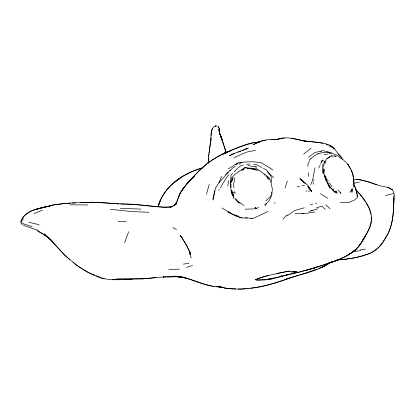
<?xml version="1.0" encoding="UTF-8"?>
<svg xmlns="http://www.w3.org/2000/svg" width="415" height="415" viewBox="0 0 415 415"><rect width="100%" height="100%" fill="white"/><g stroke="black" fill="none" stroke-linecap="round" stroke-linejoin="round"><path stroke-width="0.62" d="M219.431 134.004L219.405 129.148M230.984 187.44L231.015 184.136M208.128 163.339L208.678 155.329L210.887 139.756L210.628 141.868C211.754 136.898 209.269 127.509 215.93 125.942L215.312 126.041L216.744 125.911M208.19 163.079L208.512 158.115M336.913 260.158L340.705 259.525L339.434 259.717C355.935 258.213 376.472 255.905 384.762 239.237C393.399 226.974 393.622 211.79 393.918 197.431M393.757 201.825L393.887 198.339M324.572 162.753L324.634 161.445L324.437 162.535M233.194 194.505L234.091 198.858L230.948 190.127L230.532 183.269L230.948 175.151L232.737 173.278M322.424 173.029L322.901 164.044M218.861 129.853L218.918 128.961L219.675 133.521L219.54 133.018L221.242 137.334L220.614 135.44M272.095 192.327L272.333 188.555L271.13 183.933M352.122 189.769L351.951 192.28L352.351 188.452M371.14 221.091C370.31 228.618 365.916 235.025 362.01 241.302M371.218 219.976L371.233 217.123M211.007 137.536L210.545 143.144M334.646 191.46L333.473 191.133L333.567 189.935L332.996 188.784M323.467 169.885L323.368 171.151L325.526 179.436L329.064 185.209M323.669 167.349L323.975 163.552L324.649 162.504M211.074 135.342L211.598 130.839L212.781 128.396M394.006 197.182L394.25 194.863L393.949 193.001M209.082 153.213L209.342 151.019M324.411 168.91L324.26 170.16L324.717 172.043M325.018 163.894L325.168 162.638L325.9 161.658M353.253 187.087L353.647 183.85M209.476 149.94L210.747 141.022M313.325 184.172L313.553 182.361M313.782 180.551L313.932 179.342M208.667 156.491L208.947 154.307M227.747 186.091L228.67 180.567M234.781 177.745L233.526 185.132L234.013 187.653M314.912 167.836L312.438 180.956L310.835 184.561M213.077 200.118L215.385 188.145L218.954 182.725L225.62 175.197M157.996 207.033C163.287 186.252 183.326 173.091 202.992 167.769M230.532 183.269L231.886 177.485L235.845 173.6L244.845 167.67L256.543 168.672L263.924 173.724L269.46 178.118L271.343 183.425L271.187 176.702L266.721 170.166L263.369 168.366M212.786 199.304L214.918 190.729M206.457 194.241L209.243 184.385M158.131 206.67L160.19 200.715L163.194 195.055M353.373 184.758L353.948 182.922L353.352 178.434M271.612 195.2C270.487 198.998 268.09 202.79 264.588 204.803M284.918 188.026L287.413 181.059M231.331 182.533L233.028 177.828L231.954 180.681M124.666 242.552L128.655 231.72M259.494 141.992C245.898 142.475 233.744 149.903 221.33 154.696L230.33 150.972C217.797 155.314 206.535 162.924 197.4 172.49L185.993 184.914L194.479 175.867C189.878 180.618 185.199 185.344 181.48 190.838C178.211 195.382 178.185 201.757 174.072 205.71L175.669 204.087L173.932 205.819M178.45 197.348L179.156 195.595M218.954 182.725L221.667 176.406M32.09 226.626L23.785 223.944L20.75 222.025L21.45 220.458M21.912 219.416C26.965 208.849 42.029 208.558 51.683 205.378L49.25 206.006M318.87 167.852L320.198 165.014M320.733 163.884L322.331 160.481M350.95 190.864L351.925 188.83M325.874 160.232L326.647 158.644L331.684 155.916L336.264 156.102M21.041 220.453C27.063 208.652 43.326 207.702 54.656 204.72C75.919 201.638 97.53 201.69 118.872 204.014M265.356 205.555L266.503 203.526M274.476 203.35L275.046 202.344M309.517 161.316L307.914 163.992L308.065 166.498M310.804 159.178L311.447 158.105L316.754 154.209L318.601 153.747M323.866 162.467L324.509 161.419M267.213 279.171C285.987 275.762 304.569 271.073 322.751 265.226C336.56 260.257 353.533 256.055 361.356 242.36M163.448 194.64C172.132 181.163 186.729 172.578 201.861 168.137M360.23 244.067L359.572 245.125L360.246 244.046M362.549 240.352L363.54 238.765M364.204 237.707L366.85 233.463M361.263 242.427L362.279 240.814M362.954 239.735L363.971 238.117M325.324 161.451L326.003 160.403M181.895 190.713C178.17 195.117 178.248 201.794 174.025 205.767L176.302 203.532M180.639 192.674L179.939 193.732C186.999 182.102 197.073 172.588 207.189 163.614C220.884 153.317 237.359 147.092 253.773 142.708M181.334 191.616L184.82 186.314L182.221 190.21M218.591 190.252L219.296 189.261M220.349 187.772L226.362 177.791L228.722 174.731M181.48 190.838L184.789 186.387M328.83 157.736L329.567 156.756L327.637 158.489M309.118 160.429L310.622 158.54M20.75 222.025L23.432 218.902M225.226 174.891L230.242 170.176M282.988 219.094L286.869 214.965M349.866 192.285L351.08 190.999M234.076 171.877L237.204 168.604L241.006 165.554L243.444 164.957M226.497 174.295L228.25 172.495M230.003 170.69L232.633 167.987L235.331 166.41M358.057 246.826L359.39 245.54M337.867 260.049L329.183 263.032C338.49 260.397 347.231 256.045 355.095 250.432C361.553 244.596 365.216 236.368 369.205 228.79C376.218 214.451 365.817 199.589 355.847 189.888M235.398 164.957L237.624 162.924M265.693 200.839L269.838 197.338L271.913 193.836L271.794 192.581M303.671 154.136L311.094 148.145M176.852 180.509L174.57 182.226L179.934 178.191L178.222 179.477M308.553 157.207L314.829 152.538L322.875 150.583L331.834 152.86M286.869 216.033L294.676 210.504L304.325 207.785M352.745 251.822L356.283 249.322L353.653 251.101M351.37 252.994L355.095 250.432M177.06 180.12L182.683 176.24M352.076 252.164L347.339 255.36L352.242 252.18M320.862 161.995L322.305 161.056M329.987 262.565L325.158 265.642L322.419 266.866M218.306 286.589C241.841 292.585 267.021 286.915 289.099 278.076L286.298 279.098C301.415 273.957 317.911 271.363 331.232 262.052L328.561 263.577L332.114 261.559M228.343 168.806L238.48 162.644L246.801 161.855L253.99 161.798L261.517 162.851L273.044 169.994M293.602 273.153L296.279 271.545M239.113 164.2L240.192 163.572M241.546 170.062L243.921 169.144M321.277 267.753L326.117 265.299M329.448 262.768L327.829 263.582L330.148 262.446M285.992 271.659C275.871 274.045 265.226 275.503 255.739 279.788C266.508 281.147 277.765 277.692 288.057 274.502L285.318 275.384L290.64 273.801L298.069 272.281L295.314 271.555L286.583 271.55M234.584 153.317L229.485 155.703L234.584 153.317L248.258 148.051L245.498 149.286M267.981 211.505L253.337 218.321L241.4 217.839L231.451 213.761L221.942 207.957M256.812 143.061L253.3 144.679C259.915 140.597 267.701 138.781 275.425 139.72M245.55 149.26L247.288 148.477M318.585 268.583L321.324 267.353M176.94 203.858L170.752 207.147L170.119 207.215L172.91 206.182L170.752 207.147L164.905 207.355L140.4 204.969L101.67 202.8M233.972 157.586L246.785 152.072L255.552 150.292M256.797 142.968L261.341 141.027L265.979 140.301M311.297 210.919L312.454 210.447M33.895 213.611L42.392 210.156M257.746 207.5L258.778 207.095M242.687 150.448L244.394 149.784M316.64 267.037L313.667 268.183L319.083 266.134M237.961 152.191L240.954 151.112M236.975 164.226L238.122 163.816M239.839 163.199L242.132 162.374M306.042 191.299L307.147 190.916M335.17 260.962L315.644 267.623L297.524 272.551M302.826 273.967L316.764 269.205M215.229 126.399L215.914 126.17M316.318 207.874L321.884 206.141L325.204 209.31M309.206 211.448L317.817 208.812M186.351 267.41L192.482 265.564M304.843 270.813L315.644 267.623M299.262 275.015C283.263 280.084 267.566 286.334 250.707 288.041M300.45 274.668L302.229 274.144M268.349 275.415L259.588 277.962L255.308 279.653L256.678 280.172M47.741 206.328L35.872 209.435L43.17 207.562M48.991 206.001L52.736 205.02L64.699 203.552L70.451 203.251M44.384 207.251L46.21 206.784M385.385 195.527L393.503 193.603M310.41 204.673L312.739 204.087M315.649 203.36L316.811 203.07M246.484 164.21L249.623 164.091M317.755 153.815L323.83 152.336M353.336 183.492L359.385 182.071M276.489 139.611L281.209 138.532M297.192 186.864L299.609 186.319M302.027 185.78L304.506 185.681M355.027 251.672L360.677 250.416M336.524 260.2L337.675 259.951C349.139 259.448 360.298 256.761 371.072 252.911C377.935 249.524 382.48 243.174 386.173 236.69C393.908 224.448 393.394 209.648 394.068 195.74M276.836 273.418L290.106 271.005M172.09 206.649C155.039 208.47 137.858 203.153 120.666 204.056M274.995 139.606L278.066 139.295M243.901 169.849L242.002 170.197L244.845 167.67L252.688 169.092M248.964 168.91L250.862 168.563L256.429 170.197M254.919 142.506L256.065 142.304M334.749 156.294L335.958 156.087M323.975 154.629L327.637 154.038M328.856 153.841L331.912 153.343L337.39 155.469L341.317 158.867M314.741 212.018L304.983 213.575L295.029 213.424M360.376 249.882L365.397 249.078M268.645 279.321L273.584 278.543M183.311 264.137L189.007 263.255M258.504 142.381L257.29 142.563L259.043 142.335M281.842 138.439L284.374 138.076M250.961 218.534L252.175 218.363M321.729 160.387L323.747 160.117M275.612 139.679L278.641 139.284L276.525 139.565C286.013 135.767 295.859 139.191 305.305 141.147L303.391 140.882C313.424 142.641 324.753 141.116 333.442 147.387M308.309 191.128L309.886 190.921M291.532 272.167L295.688 271.623M274.305 139.596L278.673 139.087M320.562 151.828L321.708 151.698M302.068 213.767L303.894 213.559M245.747 288.601L241.416 289.089L238.246 288.996M246.987 288.461L248.85 288.249M141.671 278.989L156.113 277.604M266.005 279.321L257.316 280.115M72.371 203.153L75.566 202.982M80.681 202.717L91.549 202.152L100.409 202.717M257.881 142.138L259.749 142.044M168.77 269.646L179.529 269.096M353.502 179.389C361.657 179.078 369.407 182.284 376.976 184.888M132.157 279.207C121.564 279.451 110.629 280.939 100.3 277.713C90.46 274.123 81.055 269.164 73.071 262.327M245.151 209.191L256.527 208.781M121.901 279.508L112.346 279.492M123.188 279.471L140.555 278.963L163.956 276.94L163.287 276.966L175.753 276.665L183.658 277.557M245.462 217.839L247.252 217.792M163.619 276.987L177.179 276.748L185.604 278.003L179.835 276.535C190.77 278.595 200.844 283.881 211.712 285.982M116.926 278.844L143.574 278.481M270.938 139.544L277.708 139.523M356.516 179.654L359.613 179.685L368.769 181.972L380.166 185.832L388.248 187.471L392.616 189.894L393.778 192.835M70.109 204.792L87.726 204.958M118.192 221.434L126.29 221.537M247.719 168.329L248.979 168.355M340.404 202.442L348.226 202.67L354.436 200.077L357.331 197.623C357.44 192.596 355.318 187.871 353.331 183.357M235.71 288.918L229.376 288.731L226.351 288.238M179.156 276.784L175.374 276.644L175.753 276.665M120.36 208.283L140.996 209.129M148.871 212.298L131.68 211.526L110.395 209.274M216.044 286.604L222.113 287.113L219.177 286.573M324.131 152.362L327.253 152.637M253.466 164.454L256.672 164.755L261.694 167.463M281.007 275.378L282.133 275.493M335.73 190.936L336.876 192.306L334.111 191.989L337.514 193.183M255.417 208.527L257.29 208.766L254.986 207.614L256.138 207.811M104.393 278.429L101.945 278.107L96.067 275.695M294.23 271.239L295.968 271.483M212.947 286.158L214.187 286.34M181.858 277.256L175.26 276.141C190.91 277.37 204.647 287.227 220.464 286.9L217.055 286.532L224.536 287.943M247.978 165.512L256.62 167.053L255.433 166.633M252.123 168.521L258.089 170.337M323.077 143.414L319.348 142.641L300.818 140.379L291.413 138.128M28.91 222.217L39.088 224.717M238.469 216.132L234.885 215.235L228.058 212.35M339.906 192.913L341.078 193.24L337.919 190.122M327.196 152.061L329.806 152.902M234.62 215.608L241.821 218M23.37 225.381L38.33 230.346M217.569 126.383L217.911 126.508M387.496 187.284L390.639 188.498M94.895 275.218L88.431 272.567L83.597 269.594M390.188 188.804L392.616 189.894M240.129 202.733L238.013 201.768L235.471 198.303M334.111 190.988L336.876 192.306M228.592 211.562L230.543 212.547M331.134 155.656L332.233 156.237M172.78 227.591L176.5 229.583M232.675 192.021L235.108 193.333L234.745 191.44M326.226 144.161L328.426 145.369M329.526 145.976L334.469 148.7L339.61 156.014M36.852 230.564L44.509 234.911M38.263 231.254C51.33 237.499 58.603 250.608 69.606 259.417M244.072 205.42L238.013 201.768L238.947 203.137M320.39 193.717L327.726 198.214M82.523 268.93L77.154 265.631L64.507 254.976L51.481 240.716M329.967 145.79L334.91 148.995M43.845 234.454L51.491 240.451M299.879 178.595L305.731 183.845M302.115 180.567L307.707 185.204L311.592 191.403L309.019 187.907M44.369 233.671L51.953 240.622M325.817 204.777L330.039 208.672M333.235 190.169L330.61 187.704L327.923 183.814L329.806 187.943L329.183 186.828M342.178 158.753L347.941 164.283L350.302 168.791M267.442 171.732L273.573 177.734M218.207 126.72L219.213 128.344M304.615 182.999L300.548 178.818L302.971 181.355M355.733 189.769L359.94 194.215L365.631 202.162M263.971 174.15L264.827 175.114M266.964 177.527L268.246 178.974M20.983 223.156L22.498 224.873M308.802 187.896L311.686 191.206L308.584 186.869M235.507 199.257L237.945 202.136M333.473 191.133L328.846 185.661L325.718 179.399M182.32 238.028L180.022 235.165C184.141 241.214 188.809 247.61 190.231 254.883L190.189 252.47M266.306 175.96L269.262 179.659M181.848 237.173L181.101 236.202L186.875 246.1L190.003 252.294M338.417 153.633L341.67 157.913M218.425 126.751L219.509 128.966L219.877 134.73M328.4 181.329L326.242 178.32L325.63 175.81M329.479 182.833L331.85 186.485M355.883 189.655L356.594 190.703M340.093 155.786L342.354 159.324M231.695 190.916L232.001 194.033L233.349 196.165M347.962 164.511C351.536 169.569 353.886 175.576 353.938 181.822M366.279 203.22L368.551 206.919L370.88 213.014L370.984 214.187M307.681 186.107L309.274 188.856M356.563 193.058L357.154 194.111M221.06 136.784L220.163 135.14L222.025 139.155L226.201 152.673M191.32 258.006L190.532 256.543L189.572 251.122M350.893 169.922L352.667 173.304L353.181 177.153M220.645 136.058L222.362 140.436L219.551 133.324L219.94 134.46M233.163 194.993L231.881 192.238L232.001 194.033M353.466 183.363L355.712 188.389L356.931 192.902M326.512 180.753L329.806 187.943M220.63 136.073L224.204 146.562M347.941 164.283L348.621 165.969M225.651 151.511L226.108 152.673M225.625 151.449L226.222 153.016M224.665 152.139L225.106 153.327M226.206 152.886L224.359 147.097M231.622 190.117L233.116 194.49M219.992 134.595L219.307 132.499M271.592 192.695L271.96 193.847M324.644 175.249L325.562 178.803M189.774 251.511L190.215 253.228M325.158 176.391L326.169 180.509M218.824 130.16L219.053 131.451M353.772 181.749L353.948 182.922M357.082 195.019L357.284 196.487M356.444 191.481L356.568 192.394M323.29 168.552L323.778 173.973M308.433 172.765L308.651 176.525M159.868 201.467L158.245 205.887L160.527 199.791L159.868 201.467M353.456 251.085L352.086 252.362L353.487 251.091M230.652 288.638L224.961 288.202L230.652 288.638"/></g></svg>
